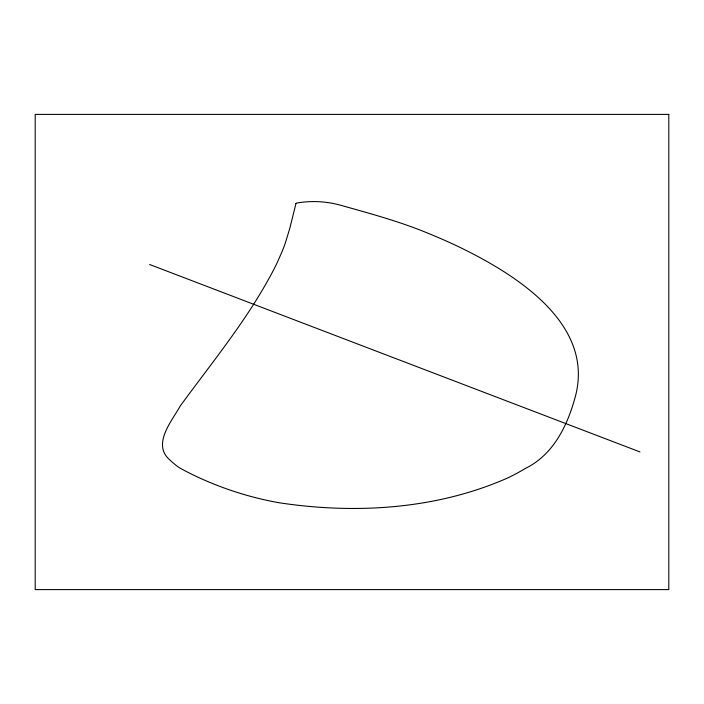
<?xml version="1.0" encoding="UTF-8"?>
<svg xmlns="http://www.w3.org/2000/svg" width="704" height="704" viewBox="0 0 704 704"><rect width="100%" height="100%" fill="white"/><g stroke="black" fill="none" stroke-linecap="round" stroke-linejoin="round"><path stroke-width="1.06" d="M295.918 203.694L289.951 227.788L285.498 242.493M149.626 264.502L639.936 451.915M295.856 203.632A2.596 2.596 0 0 1 297.722 202.884C312.321 200.482 327.334 201.414 341.554 205.498C370.418 213.629 399.432 221.443 427.196 232.918A576.55 576.55 0 0 1 457.362 246.118C514.131 273.39 596.737 323.734 574.71 398.842C566.87 426.879 552.719 455.136 525.228 468.521A214.764 214.764 0 0 1 507.575 478.016C436.295 509.458 354.904 514.351 278.564 502.665A338.747 338.747 0 0 1 247.359 495.466C224.708 489.042 202.69 480.322 181.949 469.181A40.612 40.612 0 0 1 176.88 466.004L172.19 462.15A79.042 79.042 0 0 1 170.104 460.178C151.448 444.532 171.899 421.071 180.374 405.803C213.092 361.002 248.829 317.909 274.384 268.374A251.293 251.293 0 0 0 277.262 262.504L281.987 251.83A176.053 176.053 0 0 0 285.498 242.493M668.8 114.4L35.2 114.4L35.2 589.6L668.8 589.6L668.8 114.4"/></g></svg>
